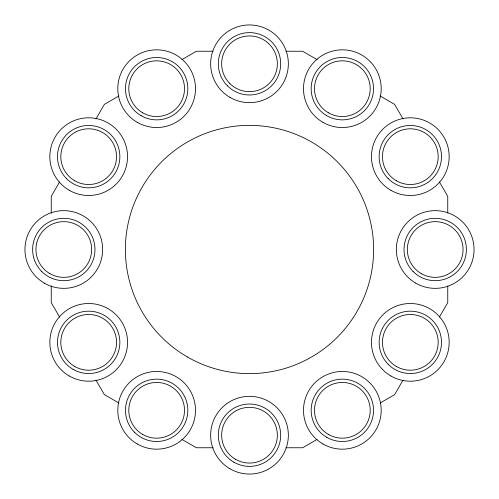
<?xml version="1.0" encoding="UTF-8"?>
<svg xmlns="http://www.w3.org/2000/svg" width="499" height="499" viewBox="0 0 499 499"><rect width="100%" height="100%" fill="white"/><g stroke="black" fill="none" stroke-linecap="round" stroke-linejoin="round"><path stroke-width="0.75" d="M59.624 181.873L51.247 196.375L51.247 213.129M95.995 118.874L104.366 104.366L118.874 95.995M403.005 380.126L394.634 394.634L380.126 403.005M439.376 317.127L447.753 302.625L447.753 285.871M181.873 59.624L196.375 51.247L213.129 51.247M317.127 439.376L302.625 447.753L285.871 447.753M285.871 51.247L302.625 51.247L317.127 59.624M213.129 447.753L196.375 447.753L181.873 439.376M380.126 95.995L394.634 104.366L403.005 118.874M118.874 403.005L104.366 394.634L95.995 380.126M439.376 181.873L447.753 196.375L447.753 213.129M59.624 317.127L51.247 302.625L51.247 285.871M49.875 273.62A27.857 27.857 0 0 0 91.654 249.5A27.857 27.857 0 0 0 49.875 225.38A27.857 27.857 0 0 0 49.875 273.62M44.374 283.145A38.853 38.853 0 0 0 102.651 249.5A38.853 38.853 0 0 0 44.374 215.855A38.853 38.853 0 0 0 44.374 283.145M41.754 271.543A31.175 31.175 0 0 0 93.918 257.571A31.175 31.175 0 0 0 55.732 219.385A31.175 31.175 0 0 0 41.754 271.543M74.75 366.472A27.857 27.857 0 0 0 116.535 342.351A27.857 27.857 0 0 0 74.75 318.225A27.857 27.857 0 0 0 74.75 366.472M69.255 375.996A38.853 38.853 0 0 0 127.532 342.351A38.853 38.853 0 0 0 69.255 308.706A38.853 38.853 0 0 0 69.255 375.996M73.091 369.354A31.175 31.175 0 0 0 119.86 342.351A31.175 31.175 0 0 0 73.091 315.349A31.175 31.175 0 0 0 73.091 369.354M328.423 112.805A27.857 27.857 0 0 0 370.202 88.679A27.857 27.857 0 0 0 328.423 64.558A27.857 27.857 0 0 0 328.423 112.805M322.922 122.324A38.853 38.853 0 0 0 381.199 88.679A38.853 38.853 0 0 0 322.922 55.033A38.853 38.853 0 0 0 322.922 122.324M326.764 115.681A31.175 31.175 0 0 0 373.526 88.679A31.175 31.175 0 0 0 326.764 61.676A31.175 31.175 0 0 0 326.764 115.681M396.393 180.775A27.857 27.857 0 0 0 438.178 156.649A27.857 27.857 0 0 0 396.393 132.528A27.857 27.857 0 0 0 396.393 180.775M390.898 190.294A38.853 38.853 0 0 0 449.169 156.649A38.853 38.853 0 0 0 390.898 123.004A38.853 38.853 0 0 0 390.898 190.294M388.272 178.698A31.175 31.175 0 0 0 440.436 164.72A31.175 31.175 0 0 0 402.25 126.534A31.175 31.175 0 0 0 388.272 178.698M142.72 112.805A27.857 27.857 0 0 0 184.505 88.679A27.857 27.857 0 0 0 142.72 64.558A27.857 27.857 0 0 0 142.72 112.805M137.225 122.324A38.853 38.853 0 0 0 195.502 88.679A38.853 38.853 0 0 0 137.225 55.033A38.853 38.853 0 0 0 137.225 122.324M141.061 115.681A31.175 31.175 0 0 0 187.83 88.679A31.175 31.175 0 0 0 141.061 61.676A31.175 31.175 0 0 0 141.061 115.681M235.572 459.323A27.857 27.857 0 0 0 277.357 435.197A27.857 27.857 0 0 0 235.572 411.076A27.857 27.857 0 0 0 235.572 459.323M230.076 468.848A38.853 38.853 0 0 0 288.353 435.197A38.853 38.853 0 0 0 230.076 401.552A38.853 38.853 0 0 0 230.076 468.848M233.912 462.199A31.175 31.175 0 0 0 280.675 435.197A31.175 31.175 0 0 0 233.912 408.201A31.175 31.175 0 0 0 233.912 462.199M421.275 273.62A27.857 27.857 0 0 0 463.053 249.5A27.857 27.857 0 0 0 421.275 225.38A27.857 27.857 0 0 0 421.275 273.62M415.773 283.145A38.853 38.853 0 0 0 474.05 249.5A38.853 38.853 0 0 0 415.773 215.855A38.853 38.853 0 0 0 415.773 283.145M413.153 271.543A31.175 31.175 0 0 0 465.317 257.571A31.175 31.175 0 0 0 427.132 219.385A31.175 31.175 0 0 0 413.153 271.543M142.72 434.442A27.857 27.857 0 0 0 184.505 410.321A27.857 27.857 0 0 0 142.72 386.195A27.857 27.857 0 0 0 142.72 434.442M137.225 443.967A38.853 38.853 0 0 0 195.502 410.321A38.853 38.853 0 0 0 137.225 376.676A38.853 38.853 0 0 0 137.225 443.967M134.605 432.365A31.175 31.175 0 0 0 186.763 418.393A31.175 31.175 0 0 0 148.583 380.207A31.175 31.175 0 0 0 134.605 432.365M396.393 366.472A27.857 27.857 0 0 0 438.178 342.351A27.857 27.857 0 0 0 396.393 318.225A27.857 27.857 0 0 0 396.393 366.472M390.898 375.996A38.853 38.853 0 0 0 449.169 342.351A38.853 38.853 0 0 0 390.898 308.706A38.853 38.853 0 0 0 390.898 375.996M388.272 364.395A31.175 31.175 0 0 0 440.436 350.417A31.175 31.175 0 0 0 402.25 312.237A31.175 31.175 0 0 0 388.272 364.395M229.802 83.495A27.857 27.857 0 0 0 276.409 71.008A27.857 27.857 0 0 0 242.289 36.895A27.857 27.857 0 0 0 229.802 83.495M230.076 97.448A38.853 38.853 0 0 0 288.353 63.803A38.853 38.853 0 0 0 230.076 30.152A38.853 38.853 0 0 0 230.076 97.448M227.457 85.847A31.175 31.175 0 0 0 279.615 71.868A31.175 31.175 0 0 0 241.429 33.683A31.175 31.175 0 0 0 227.457 85.847M328.423 434.442A27.857 27.857 0 0 0 370.202 410.321A27.857 27.857 0 0 0 328.423 386.195A27.857 27.857 0 0 0 328.423 434.442M322.922 443.967A38.853 38.853 0 0 0 381.199 410.321A38.853 38.853 0 0 0 322.922 376.676A38.853 38.853 0 0 0 322.922 443.967M326.764 437.324A31.175 31.175 0 0 0 373.526 410.321A31.175 31.175 0 0 0 326.764 383.319A31.175 31.175 0 0 0 326.764 437.324M74.75 180.775A27.857 27.857 0 0 0 116.535 156.649A27.857 27.857 0 0 0 74.75 132.528A27.857 27.857 0 0 0 74.75 180.775M69.255 190.294A38.853 38.853 0 0 0 127.532 156.649A38.853 38.853 0 0 0 69.255 123.004A38.853 38.853 0 0 0 69.255 190.294M66.635 178.698A31.175 31.175 0 0 0 118.793 164.72A31.175 31.175 0 0 0 80.607 126.534A31.175 31.175 0 0 0 66.635 178.698M187.437 356.997A124.126 124.126 0 0 0 373.626 249.5A124.126 124.126 0 0 0 187.437 142.003A124.126 124.126 0 0 0 187.437 356.997"/></g></svg>
